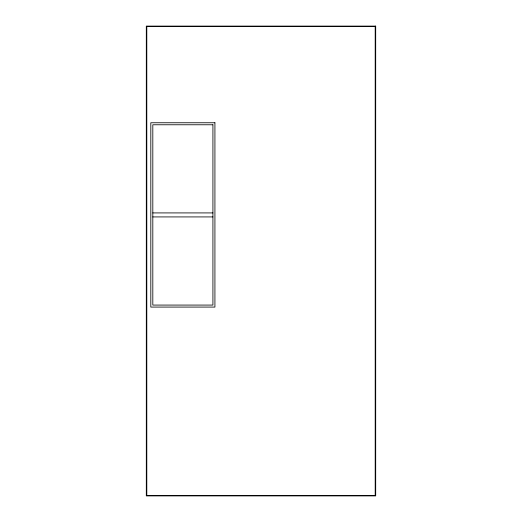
<?xml version="1.0" encoding="UTF-8"?>
<svg xmlns="http://www.w3.org/2000/svg" width="522" height="522" viewBox="0 0 522 522"><rect width="100%" height="100%" fill="white"/><g stroke="black" fill="none" stroke-linecap="round" stroke-linejoin="round"><path stroke-width="0.78" d="M152.815 212.917L212.917 212.917M152.815 216.924L212.917 216.924M375.696 26.1L146.304 26.1L146.304 495.9L375.696 495.9L375.696 26.1M375.194 26.602L146.806 26.602L146.806 495.398L375.194 495.398L375.194 26.602M214.92 122.761L150.812 122.761L150.812 307.08L214.92 307.08L214.92 122.761M212.917 124.771L152.815 124.771L152.815 305.076L212.917 305.076L212.917 124.771"/></g></svg>
